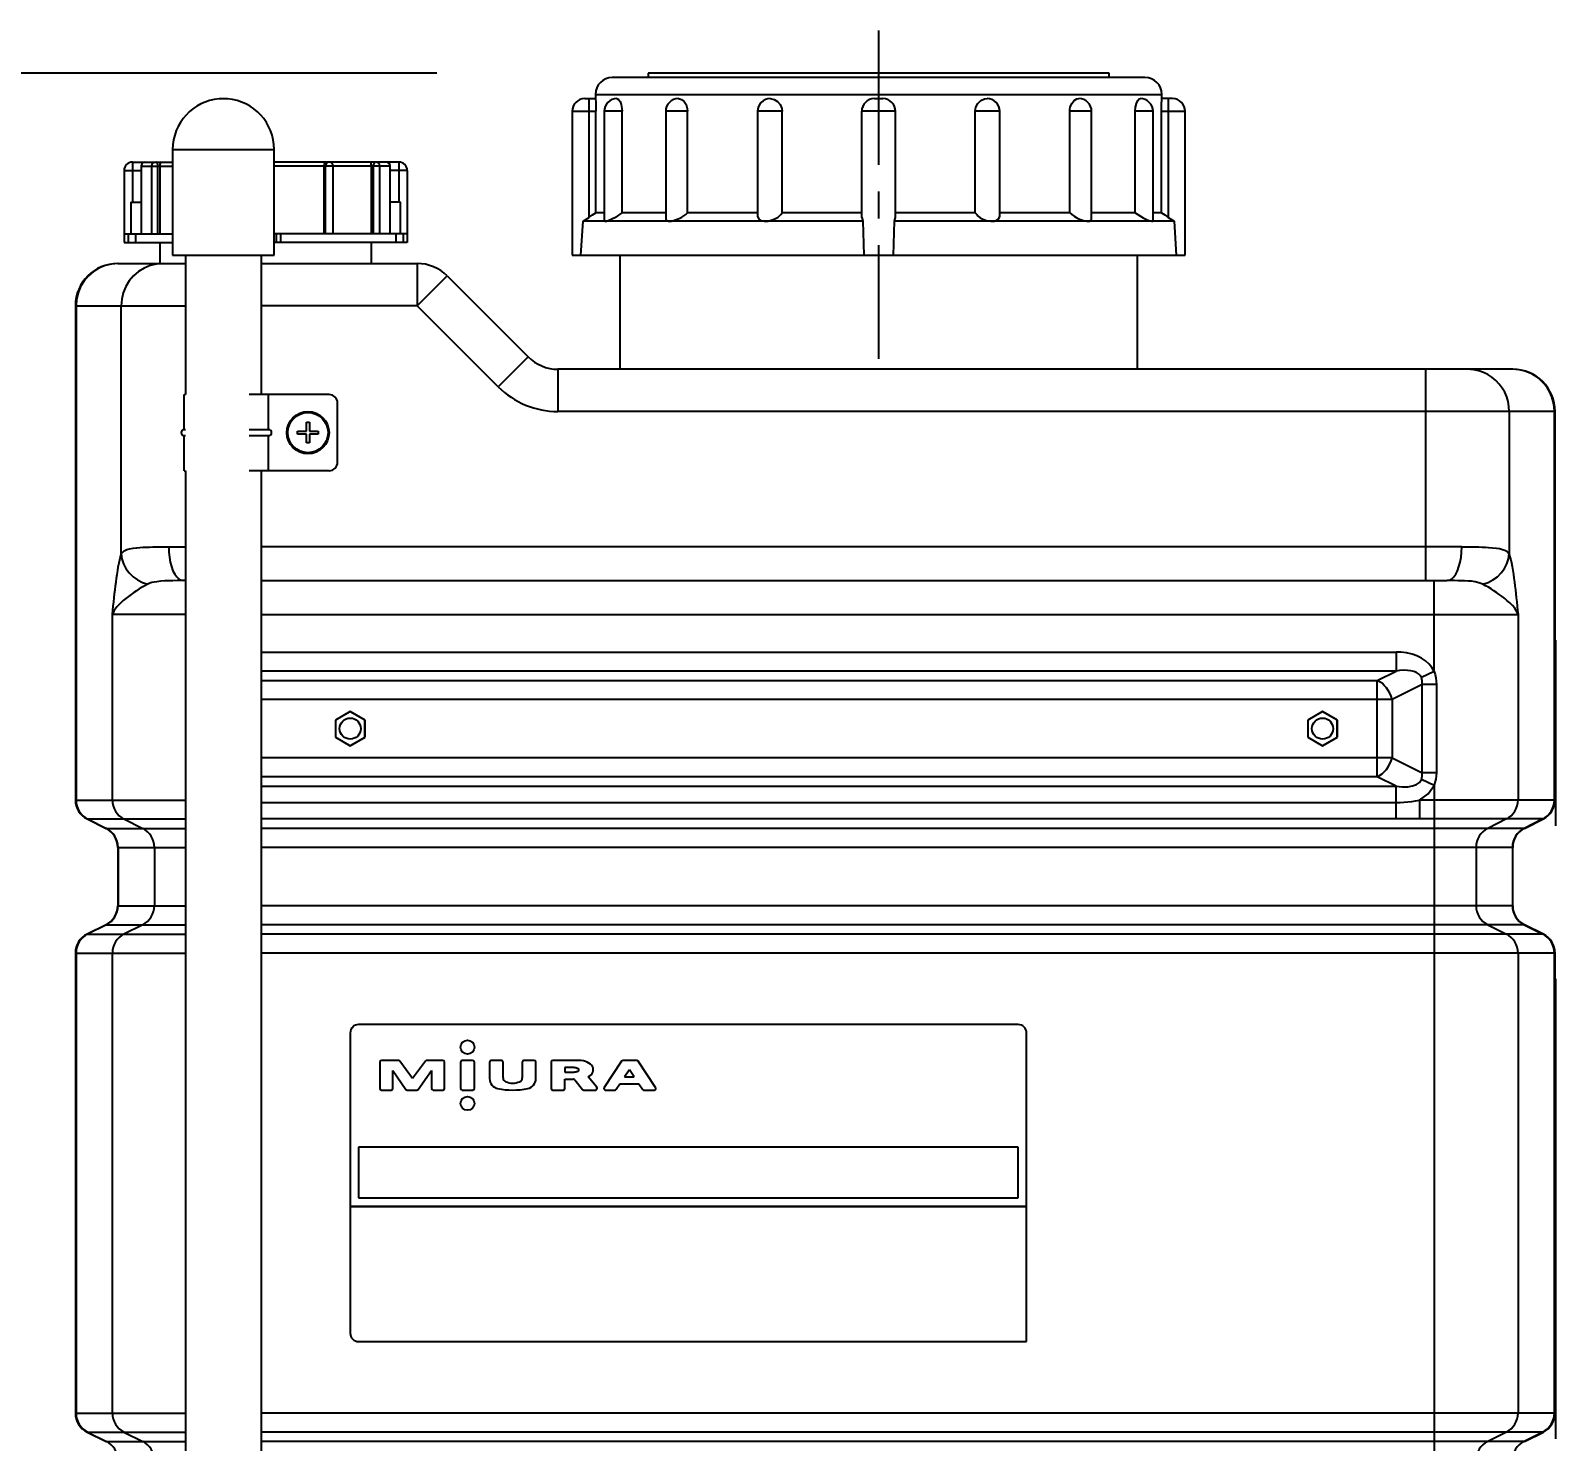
# Model space of a CAD drawing. Extents: x -9877 to -4419, y 2249 to 6216.
# Drawn here: x -6661 to -6300.2, y 2895.5 to 3229.2 of the extents above; entities that cross this region are included whole.
import ezdxf
from ezdxf.enums import TextEntityAlignment as Align

# ---------------------------------------------------------------- set-up
doc = ezdxf.new("R2010")
doc.units = 0
doc.linetypes.add('CENTER', pattern=[50.8, 31.75, -6.35, 6.35, -6.35])
doc.layers.get('0').update_dxf_attribs({"linetype": 'CONTINUOUS'})
doc.layers.get('DEFPOINTS').update_dxf_attribs({"linetype": 'CONTINUOUS'})
doc.layers.add('LY_1', color=7, linetype='CONTINUOUS')
doc.styles.add('MX_DIMTXSTY_2', font='txt.shx', dxfattribs={"width": 1.05, "bigfont": 'extfont.shx'})
doc.dimstyles.new('MXDIMSTYLE', dxfattribs={"dimscale": 50, "dimtxt": 4, "dimasz": 2.5, "dimexe": 1.8, "dimexo": 1, "dimgap": 1, "dimtad": 1, "dimblk1": 'OPEN30', "dimblk2": 'OPEN30', "dimsah": 1, "dimcen": 2.5, "dimazin": 3, "dimtfac": 1, "dimtmove": 0, "dimatfit": 3})

# ---------------------------------------------------------------- blocks, each defined once
blk = doc.blocks.new('_OPEN30')
at = {"color": 0, "linetype": 'BYBLOCK'}
for p, q in [((-1, 0.267949), (0, 0)), ((0, 0), (-1, -0.267949)), ((0, 0), (-1, 0))]:
    blk.add_line(p, q, dxfattribs=at)
blk = doc.blocks.new('*D3')
at = {"color": 110, "linetype": 'CONTINUOUS'}
for p, q in [((-6564.824032, 3219.136545), (-7024.3305, 3219.136545)), ((-6982.640377, 2569.136545), (-6982.640377, 3219.136545)), ((-6700.324032, 2569.136545), (-7024.3305, 2569.136545))]:
    blk.add_line(p, q, dxfattribs=at)
at = {"layer": 'DEFPOINTS', "color": 0, "linetype": 'CONTINUOUS'}
for p in [(-6982.640377, 3219.136545), (-6514.824032, 3219.136545), (-6650.324032, 2569.136545)]:
    blk.add_point(p, dxfattribs=at)
at = {"color": 110, "linetype": 'CONTINUOUS', "xscale": 83.100003, "yscale": 83.100003, "zscale": 83.100003}
for p, rotation in [((-6982.640377, 3219.136545), 90), ((-6982.640377, 2569.136545), 270)]:
    blk.add_blockref('_OPEN30', p, dxfattribs=dict(at, rotation=rotation))
at = {"color": 110, "linetype": 'CONTINUOUS', "style": 'MX_DIMTXSTY_2', "width": 1.008403}
blk.add_text('650', height=100, rotation=90, dxfattribs=at).set_placement((-7082.640377, 2760.943267), align=Align.MIDDLE_LEFT)

msp = doc.modelspace()

# ---------------------------------------------------------------- linework, layer by layer
at = {"layer": 'LY_1', "color": 110, "linetype": 'CENTER'}
msp.add_line((-6460.324021, 3229.248125), (-6460.324021, 3151.581085), dxfattribs=at)
at = {"layer": 'LY_1', "color": 110, "linetype": 'CONTINUOUS'}
for p, q in [((-6397.324021, 3218.136545), (-6523.324021, 3218.136545)), ((-6405.824021, 3219.136545), (-6514.824021, 3219.136545)), ((-6514.824021, 3219.136545), (-6514.824021, 3218.136545)), ((-6405.824021, 3218.136545), (-6405.824021, 3219.136545)), ((-6527.324021, 3214.136545), (-6393.324021, 3214.136545)), ((-6527.324021, 3214.136545), (-6527.324021, 3213.136545)), ((-6393.324021, 3213.136545), (-6393.324021, 3214.136545)), ((-6614.324021, 3213.094805), (-6616.324021, 3213.094805)), ((-6529.824021, 3213.136545), (-6527.316557, 3213.136545)), ((-6528.824021, 3185.058752), (-6528.824021, 3213.136545)), ((-6461.324021, 3213.136545), (-6459.324021, 3213.136545)), ((-6390.824021, 3213.136545), (-6393.331484, 3213.136545)), ((-6391.824021, 3213.136545), (-6391.824021, 3185.058752)), ((-6532.824021, 3210.136545), (-6532.824021, 3176.136545)), ((-6532.824021, 3210.136545), (-6527.204511, 3210.136545)), ((-6527.204511, 3186.136545), (-6527.204511, 3210.136545)), ((-6525.223949, 3210.136545), (-6525.223949, 3184.292613)), ((-6521.014135, 3210.136545), (-6525.223949, 3210.136545)), ((-6521.014135, 3186.136545), (-6521.014135, 3210.136545)), ((-6505.531894, 3210.136545), (-6510.700175, 3210.136545)), ((-6510.700175, 3210.136545), (-6510.700175, 3184.709912)), ((-6505.531894, 3186.136545), (-6505.531894, 3210.136545)), ((-6483.167164, 3210.136545), (-6488.963811, 3210.136545)), ((-6488.963811, 3210.136545), (-6488.963811, 3185.334989)), ((-6483.167164, 3186.136545), (-6483.167164, 3210.136545)), ((-6456.324021, 3210.136545), (-6464.324021, 3210.136545)), ((-6464.324021, 3185.058752), (-6464.324021, 3210.136545)), ((-6456.324021, 3185.058752), (-6456.324021, 3210.136545)), ((-6437.480877, 3186.136545), (-6437.480877, 3210.136545)), ((-6431.684231, 3210.136545), (-6437.480877, 3210.136545)), ((-6431.684231, 3185.342884), (-6431.684231, 3210.136545)), ((-6415.116147, 3186.136545), (-6415.116147, 3210.136545)), ((-6409.947866, 3210.136545), (-6415.116147, 3210.136545)), ((-6409.947866, 3184.705105), (-6409.947866, 3210.136545)), ((-6399.633906, 3186.136545), (-6399.633906, 3210.136545)), ((-6395.424092, 3210.136545), (-6399.633906, 3210.136545)), ((-6395.424092, 3184.297308), (-6395.424092, 3210.136545)), ((-6393.44353, 3186.136545), (-6393.44353, 3210.136545)), ((-6393.44353, 3210.136545), (-6387.824021, 3210.136545)), ((-6387.824021, 3176.136545), (-6387.824021, 3210.136545)), ((-6627.324021, 3201.136545), (-6603.324021, 3201.136545)), ((-6627.324021, 3201.136545), (-6627.324021, 3176.136545)), ((-6603.324021, 3176.136545), (-6603.324021, 3201.136545)), ((-6638.824021, 3196.136545), (-6634.756146, 3196.136545)), ((-6638.824021, 3196.136545), (-6638.824021, 3179.136545)), ((-6636.824021, 3198.136545), (-6636.824021, 3188.636545)), ((-6636.824021, 3198.136545), (-6627.324021, 3198.136545)), ((-6634.773129, 3197.136545), (-6627.324021, 3197.136545)), ((-6634.756146, 3196.136545), (-6634.756146, 3181.136545)), ((-6632.304783, 3197.136545), (-6632.304783, 3181.136545)), ((-6630.804783, 3181.136545), (-6630.804783, 3197.136545)), ((-6630.357087, 3197.136545), (-6630.357087, 3181.136545)), ((-6573.824021, 3198.136545), (-6603.324021, 3198.136545)), ((-6575.874912, 3197.136545), (-6603.324021, 3197.136545)), ((-6603.324021, 3181.136545), (-6603.324021, 3196.136545)), ((-6591.448523, 3181.136545), (-6591.448523, 3197.136545)), ((-6591.190046, 3181.136545), (-6591.190046, 3197.136545)), ((-6589.324021, 3181.136545), (-6589.324021, 3197.136545)), ((-6580.290954, 3181.136545), (-6580.290954, 3197.136545)), ((-6579.843258, 3181.136545), (-6579.843258, 3197.136545)), ((-6578.343258, 3181.136545), (-6578.343258, 3197.136545)), ((-6575.891895, 3181.136545), (-6575.891895, 3196.136545)), ((-6571.824021, 3196.136545), (-6575.891895, 3196.136545)), ((-6573.824021, 3198.136545), (-6573.824021, 3188.636545)), ((-6571.824021, 3196.136545), (-6571.824021, 3179.136545)), ((-6637.256146, 3188.636545), (-6637.256146, 3181.136545)), ((-6637.256146, 3188.636545), (-6634.756146, 3188.636545)), ((-6573.391895, 3188.636545), (-6575.891895, 3188.636545)), ((-6573.391895, 3181.136545), (-6573.391895, 3188.636545)), ((-6525.223949, 3186.136545), (-6527.204511, 3186.136545)), ((-6510.700175, 3186.136545), (-6521.014135, 3186.136545)), ((-6488.963811, 3186.136545), (-6505.531894, 3186.136545)), ((-6464.324021, 3186.136545), (-6483.167164, 3186.136545)), ((-6437.480877, 3186.136545), (-6456.324021, 3186.136545)), ((-6415.116147, 3186.136545), (-6431.684231, 3186.136545)), ((-6399.633906, 3186.136545), (-6409.947866, 3186.136545)), ((-6393.44353, 3186.136545), (-6395.424092, 3186.136545)), ((-6530.736429, 3176.136545), (-6530.223656, 3184.136545)), ((-6530.223656, 3184.136545), (-6528.824021, 3185.058752)), ((-6464.071156, 3184.136545), (-6530.223656, 3184.136545)), ((-6464.324021, 3185.058752), (-6464.071156, 3184.136545)), ((-6464.071156, 3184.136545), (-6463.837237, 3176.136545)), ((-6456.810804, 3176.136545), (-6456.576885, 3184.136545)), ((-6456.576885, 3184.136545), (-6456.324021, 3185.058752)), ((-6390.424386, 3184.136545), (-6456.576885, 3184.136545)), ((-6391.824021, 3185.058752), (-6390.424386, 3184.136545)), ((-6390.424386, 3184.136545), (-6389.911612, 3176.136545)), ((-6638.824021, 3181.136545), (-6627.324021, 3181.136545)), ((-6638.824021, 3179.136545), (-6627.324021, 3179.136545)), ((-6637.824021, 3181.136545), (-6637.824021, 3179.136545)), ((-6636.125806, 3181.136545), (-6636.125806, 3179.136545)), ((-6630.324021, 3179.136545), (-6630.324021, 3174.136545)), ((-6571.824021, 3181.136545), (-6603.324021, 3181.136545)), ((-6571.824021, 3179.136545), (-6603.324021, 3179.136545)), ((-6602.824021, 3181.136545), (-6602.824021, 3179.136545)), ((-6601.824021, 3181.136545), (-6601.824021, 3179.136545)), ((-6580.324021, 3174.136545), (-6580.324021, 3179.136545)), ((-6574.522235, 3181.136545), (-6574.522235, 3179.136545)), ((-6572.824021, 3181.136545), (-6572.824021, 3179.136545)), ((-6627.324021, 3176.136545), (-6603.324021, 3176.136545)), ((-6624.324021, 3176.136545), (-6624.324021, 3143.136545)), ((-6606.324021, 3143.136545), (-6606.324021, 3176.136545)), ((-6532.824021, 3176.136545), (-6387.824021, 3176.136545)), ((-6521.574021, 3176.136545), (-6521.574021, 3149.136545)), ((-6399.074021, 3149.136545), (-6399.074021, 3176.136545)), ((-6640.324021, 3174.136545), (-6624.324021, 3174.136545)), ((-6606.324021, 3174.136545), (-6569.466156, 3174.136545)), ((-6569.466156, 3174.136545), (-6569.466156, 3164.136545)), ((-6569.466156, 3164.136545), (-6562.395088, 3171.207612)), ((-6562.395088, 3171.207612), (-6543.252953, 3152.065477)), ((-6650.324021, 3164.136545), (-6624.324021, 3164.136545)), ((-6650.324021, 3164.136545), (-6650.324021, 3047.226715)), ((-6650.174944, 3164.136545), (-6650.174944, 3047.226715)), ((-6639.492687, 3105.481425), (-6639.492687, 3164.136545)), ((-6569.466156, 3164.136545), (-6606.324021, 3164.136545)), ((-6550.324021, 3144.994409), (-6569.466156, 3164.136545)), ((-6543.252953, 3152.065477), (-6550.324021, 3144.994409)), ((-6536.181885, 3149.136545), (-6536.181885, 3139.136545)), ((-6310.324021, 3149.136545), (-6536.181885, 3149.136545)), ((-6331.006277, 3149.136545), (-6331.006277, 3099.136545)), ((-6624.624021, 3134.836545), (-6624.624021, 3143.136545)), ((-6624.624021, 3143.136545), (-6624.324021, 3143.136545)), ((-6590.324021, 3143.136545), (-6609.221342, 3143.136545)), ((-6604.624021, 3134.836545), (-6604.624021, 3143.136545)), ((-6588.324021, 3127.136545), (-6588.324021, 3141.136545)), ((-6300.324021, 3139.136545), (-6536.181885, 3139.136545)), ((-6311.155354, 3139.136545), (-6311.155354, 3105.481425)), ((-6300.473098, 3047.226715), (-6300.473098, 3139.136545)), ((-6300.324021, 3047.226715), (-6300.324021, 3139.136545)), ((-6624.292383, 3134.836545), (-6624.624021, 3134.836545)), ((-6604.624021, 3134.836545), (-6609.221342, 3134.836545)), ((-6595.684021, 3136.586634), (-6594.964021, 3136.586634)), ((-6595.684021, 3134.496545), (-6595.684021, 3136.586634)), ((-6594.964021, 3136.586634), (-6594.964021, 3134.496545)), ((-6624.624021, 3133.436545), (-6624.292383, 3133.436545)), ((-6624.624021, 3125.136545), (-6624.624021, 3133.436545)), ((-6609.221342, 3133.436545), (-6604.624021, 3133.436545)), ((-6604.624021, 3125.136545), (-6604.624021, 3133.436545)), ((-6597.774021, 3133.776545), (-6597.774021, 3134.496545)), ((-6597.774021, 3134.496545), (-6595.684021, 3134.496545)), ((-6595.684021, 3133.776545), (-6597.774021, 3133.776545)), ((-6595.684021, 3131.686634), (-6595.684021, 3133.776545)), ((-6594.964021, 3131.686634), (-6595.684021, 3131.686634)), ((-6594.964021, 3134.496545), (-6592.874021, 3134.496545)), ((-6592.874021, 3133.776545), (-6594.964021, 3133.776545)), ((-6594.964021, 3133.776545), (-6594.964021, 3131.686634)), ((-6592.874021, 3134.496545), (-6592.874021, 3133.776545)), ((-6624.624021, 3125.136545), (-6624.324021, 3125.136545)), ((-6624.324021, 3125.136545), (-6624.324021, 2701.136545)), ((-6590.324021, 3125.136545), (-6609.221342, 3125.136545)), ((-6606.324021, 2701.136545), (-6606.324021, 3125.136545)), ((-6628.25565, 3107.136545), (-6624.324021, 3107.136545)), ((-6322.392391, 3107.136545), (-6606.324021, 3107.136545)), ((-6624.810096, 3099.136545), (-6625.288935, 3099.136046)), ((-6624.324021, 3099.136545), (-6624.810096, 3099.136545)), ((-6606.324021, 3099.136545), (-6325.837945, 3099.136545)), ((-6328.91894, 3077.631978), (-6328.91894, 3099.136545)), ((-6325.383095, 3099.136097), (-6325.837945, 3099.136545)), ((-6624.324021, 3091.136545), (-6641.580024, 3091.136545)), ((-6641.580024, 3047.226715), (-6641.580024, 3091.136545)), ((-6606.324021, 3091.136545), (-6309.068017, 3091.136545)), ((-6309.068017, 3091.136545), (-6309.068017, 3047.226715)), ((-6300.217924, 3085.061015), (-6300.217924, 3041.151185)), ((-6606.324021, 3082.226715), (-6337.922952, 3082.226715)), ((-6337.922952, 3082.226715), (-6337.922952, 3077.754579)), ((-6337.922952, 3077.754579), (-6606.324021, 3077.754579)), ((-6342.395088, 3075.518511), (-6337.922952, 3077.754579)), ((-6328.91894, 3077.631978), (-6331.930581, 3076.202393)), ((-6606.324021, 3075.518511), (-6342.395088, 3075.518511)), ((-6342.395088, 3052.754579), (-6342.395088, 3075.518511)), ((-6331.77937, 3074.586467), (-6338.859554, 3071.046375)), ((-6331.77937, 3053.686622), (-6331.77937, 3074.586467)), ((-6328.378857, 3074.586467), (-6331.77937, 3074.586467)), ((-6328.378857, 3074.586467), (-6328.378857, 3053.686622)), ((-6338.859554, 3071.046375), (-6606.324021, 3071.046375)), ((-6338.859554, 3071.046375), (-6338.859554, 3057.226715)), ((-6585.324021, 3068.177996), (-6588.824021, 3066.157271)), ((-6585.324021, 3068.136545), (-6588.788122, 3066.136545)), ((-6581.824021, 3066.157271), (-6585.324021, 3068.177996)), ((-6581.859919, 3066.136545), (-6585.324021, 3068.136545)), ((-6355.324021, 3068.177996), (-6358.824021, 3066.157271)), ((-6355.324021, 3068.136545), (-6358.788122, 3066.136545)), ((-6351.824021, 3066.157271), (-6355.324021, 3068.177996)), ((-6351.859919, 3066.136545), (-6355.324021, 3068.136545)), ((-6588.824021, 3066.157271), (-6588.824021, 3062.115819)), ((-6588.788122, 3066.136545), (-6588.788122, 3062.136545)), ((-6581.859919, 3062.136545), (-6581.859919, 3066.136545)), ((-6581.824021, 3062.115819), (-6581.824021, 3066.157271)), ((-6358.824021, 3066.157271), (-6358.824021, 3062.115819)), ((-6358.788122, 3066.136545), (-6358.788122, 3062.136545)), ((-6351.859919, 3062.136545), (-6351.859919, 3066.136545)), ((-6351.824021, 3062.115819), (-6351.824021, 3066.157271)), ((-6588.824021, 3062.115819), (-6585.324021, 3060.095093)), ((-6588.788122, 3062.136545), (-6585.324021, 3060.136545)), ((-6585.324021, 3060.136545), (-6581.859919, 3062.136545)), ((-6585.324021, 3060.095093), (-6581.824021, 3062.115819)), ((-6358.824021, 3062.115819), (-6355.324021, 3060.095093)), ((-6358.788122, 3062.136545), (-6355.324021, 3060.136545)), ((-6355.324021, 3060.136545), (-6351.859919, 3062.136545)), ((-6355.324021, 3060.095093), (-6351.824021, 3062.115819)), ((-6338.859554, 3057.226715), (-6606.324021, 3057.226715)), ((-6338.859554, 3057.226715), (-6331.77937, 3053.686622)), ((-6342.395088, 3052.754579), (-6606.324021, 3052.754579)), ((-6337.922952, 3050.518511), (-6342.395088, 3052.754579)), ((-6328.91894, 3050.641111), (-6331.930581, 3052.070696)), ((-6328.378857, 3053.686622), (-6331.77937, 3053.686622)), ((-6606.324021, 3050.518511), (-6337.922952, 3050.518511)), ((-6337.922952, 3042.791777), (-6337.922952, 3050.518511)), ((-6328.91894, 3050.641111), (-6328.91894, 2836.063876)), ((-6650.324021, 3047.226715), (-6624.324021, 3047.226715)), ((-6606.324021, 3046.655144), (-6337.922952, 3046.655144)), ((-6332.395088, 3047.226715), (-6332.395088, 3042.754579)), ((-6300.324021, 3047.226715), (-6332.395088, 3047.226715)), ((-6647.560089, 3042.754579), (-6624.324021, 3042.754579)), ((-6647.560089, 3042.754579), (-6643.087953, 3040.518511)), ((-6647.431614, 3042.754579), (-6642.992812, 3040.518511)), ((-6638.836694, 3042.754579), (-6634.397893, 3040.518511)), ((-6337.922952, 3042.791777), (-6606.324021, 3042.791777)), ((-6332.395088, 3042.754579), (-6337.922952, 3042.791777)), ((-6303.087953, 3042.754579), (-6332.395088, 3042.754579)), ((-6311.811347, 3042.754579), (-6316.250148, 3040.518511)), ((-6303.216428, 3042.754579), (-6307.655229, 3040.518511)), ((-6307.560089, 3040.518511), (-6303.087953, 3042.754579)), ((-6643.087953, 3040.518511), (-6624.324021, 3040.518511)), ((-6307.560089, 3040.518511), (-6606.324021, 3040.518511)), ((-6640.324021, 3036.046375), (-6624.324021, 3036.046375)), ((-6640.324021, 3036.046375), (-6640.324021, 3022.226715)), ((-6640.249482, 3036.046375), (-6640.249482, 3022.226715)), ((-6631.654563, 3036.046375), (-6631.654563, 3022.226715)), ((-6310.324021, 3036.046375), (-6606.324021, 3036.046375)), ((-6318.993478, 3036.046375), (-6318.993478, 3022.226715)), ((-6310.398559, 3036.046375), (-6310.398559, 3022.226715)), ((-6310.324021, 3022.226715), (-6310.324021, 3036.046375)), ((-6640.324021, 3022.226715), (-6624.324021, 3022.226715)), ((-6310.324021, 3022.226715), (-6606.324021, 3022.226715)), ((-6643.087953, 3017.754579), (-6647.560089, 3015.518511)), ((-6642.992812, 3017.754579), (-6647.431614, 3015.518511)), ((-6643.087953, 3017.754579), (-6624.324021, 3017.754579)), ((-6634.397893, 3017.754579), (-6638.836694, 3015.518511)), ((-6307.560089, 3017.754579), (-6606.324021, 3017.754579)), ((-6316.250148, 3017.754579), (-6311.811347, 3015.518511)), ((-6307.655229, 3017.754579), (-6303.216428, 3015.518511)), ((-6303.087953, 3015.518511), (-6307.560089, 3017.754579)), ((-6647.560089, 3015.518511), (-6624.324021, 3015.518511)), ((-6303.087953, 3015.518511), (-6606.324021, 3015.518511)), ((-6650.324021, 3011.046375), (-6624.324021, 3011.046375)), ((-6650.324021, 3011.046375), (-6650.324021, 2902.226715)), ((-6650.174944, 3011.046375), (-6650.174944, 2902.226715)), ((-6641.580024, 2902.226715), (-6641.580024, 3011.046375)), ((-6300.324021, 3011.046375), (-6606.324021, 3011.046375)), ((-6309.068017, 3011.046375), (-6309.068017, 2902.226715)), ((-6300.473098, 2902.226715), (-6300.473098, 3011.046375)), ((-6300.324021, 2902.226715), (-6300.324021, 3011.046375)), ((-6300.217924, 3004.970845), (-6300.217924, 2896.151185)), ((-6427.324021, 2994.136545), (-6583.324021, 2994.136545)), ((-6585.324021, 2992.136545), (-6585.324021, 2951.136545)), ((-6425.324021, 2951.136545), (-6425.324021, 2992.136545)), ((-6578.323551, 2985.236545), (-6578.323551, 2979.036545)), ((-6573.914278, 2985.636545), (-6577.923551, 2985.636545)), ((-6570.617454, 2981.377379), (-6573.590617, 2985.471584)), ((-6567.536337, 2985.476869), (-6570.617454, 2981.377379)), ((-6563.38879, 2985.636545), (-6567.216581, 2985.636545)), ((-6562.98879, 2979.036545), (-6562.98879, 2985.236545)), ((-6559.221058, 2985.236545), (-6559.221058, 2979.036545)), ((-6556.362034, 2985.636545), (-6558.821058, 2985.636545)), ((-6555.962034, 2979.036545), (-6555.962034, 2985.236545)), ((-6552.3716, 2985.236545), (-6552.3716, 2981.352367)), ((-6549.550965, 2985.636545), (-6551.9716, 2985.636545)), ((-6549.150965, 2981.535893), (-6549.150965, 2985.236545)), ((-6544.628522, 2985.236545), (-6544.628522, 2981.535893)), ((-6541.807887, 2985.636545), (-6544.228522, 2985.636545)), ((-6541.407887, 2981.352367), (-6541.407887, 2985.236545)), ((-6537.792676, 2985.236545), (-6537.792676, 2979.036545)), ((-6531.176543, 2985.636545), (-6537.392676, 2985.636545)), ((-6532.877343, 2983.966351), (-6534.540316, 2983.966351)), ((-6534.540316, 2983.966351), (-6534.540316, 2982.876663)), ((-6521.118882, 2985.458537), (-6525.255253, 2979.258537)), ((-6517.561206, 2985.636545), (-6520.786138, 2985.636545)), ((-6519.29179, 2983.455903), (-6520.422886, 2981.760506)), ((-6518.159906, 2981.760506), (-6519.29179, 2983.455903)), ((-6513.089276, 2979.258645), (-6517.228532, 2985.458645)), ((-6575.211322, 2983.237639), (-6572.18651, 2978.810876)), ((-6575.211322, 2979.036545), (-6575.211322, 2983.237639)), ((-6569.251276, 2978.804477), (-6566.09351, 2983.237639)), ((-6566.09351, 2983.237639), (-6566.09351, 2979.036545)), ((-6534.540316, 2982.876663), (-6532.877343, 2982.876663)), ((-6534.540316, 2981.227019), (-6532.534654, 2981.227019)), ((-6534.540316, 2979.036545), (-6534.540316, 2981.227019)), ((-6532.223353, 2981.078199), (-6530.373321, 2978.785364)), ((-6527.021174, 2979.287725), (-6529.005902, 2981.747497)), ((-6522.388299, 2978.814552), (-6521.536231, 2980.091715)), ((-6521.536231, 2980.091715), (-6517.045785, 2980.091715)), ((-6520.422886, 2981.760506), (-6518.159906, 2981.760506)), ((-6517.045785, 2980.091715), (-6516.193051, 2978.814445)), ((-6577.923551, 2978.636545), (-6575.611322, 2978.636545)), ((-6571.856247, 2978.636545), (-6569.577074, 2978.636545)), ((-6565.69351, 2978.636545), (-6563.38879, 2978.636545)), ((-6558.821058, 2978.636545), (-6556.362034, 2978.636545)), ((-6537.392676, 2978.636545), (-6534.940316, 2978.636545)), ((-6530.062021, 2978.636545), (-6527.332474, 2978.636545)), ((-6524.922508, 2978.636545), (-6522.721044, 2978.636545)), ((-6515.860377, 2978.636545), (-6513.42195, 2978.636545)), ((-6583.324021, 2965.136545), (-6583.324021, 2953.136545)), ((-6427.324021, 2965.136545), (-6583.324021, 2965.136545)), ((-6427.324021, 2953.136545), (-6427.324021, 2965.136545)), ((-6425.324021, 2951.136545), (-6585.324021, 2951.136545)), ((-6585.324021, 2951.136545), (-6585.324021, 2921.136545)), ((-6585.324021, 2951.136545), (-6425.324021, 2951.136545)), ((-6583.324021, 2953.136545), (-6427.324021, 2953.136545)), ((-6425.324021, 2919.136545), (-6425.324021, 2951.136545)), ((-6583.324021, 2919.136545), (-6425.324021, 2919.136545)), ((-6650.324021, 2902.226715), (-6624.324021, 2902.226715)), ((-6300.324021, 2902.226715), (-6606.324021, 2902.226715)), ((-6647.560089, 2897.754579), (-6624.324021, 2897.754579)), ((-6647.560089, 2897.754579), (-6643.087953, 2895.518511)), ((-6647.431614, 2897.754579), (-6642.992812, 2895.518511)), ((-6638.836694, 2897.754579), (-6634.397893, 2895.518511)), ((-6303.087953, 2897.754579), (-6606.324021, 2897.754579)), ((-6311.811347, 2897.754579), (-6316.250148, 2895.518511)), ((-6303.216428, 2897.754579), (-6307.655229, 2895.518511)), ((-6307.560089, 2895.518511), (-6303.087953, 2897.754579)), ((-6643.087953, 2895.518511), (-6624.324021, 2895.518511)), ((-6307.560089, 2895.518511), (-6606.324021, 2895.518511))]:
    msp.add_line(p, q, dxfattribs=at)
for points in [[(-6527.316557, 3213.136545), (-6527.294377, 3212.967493), (-6527.262371, 3212.47958), (-6527.230241, 3211.727059), (-6527.208843, 3210.794772), (-6527.204511, 3210.136545)], [(-6522.223149, 3213.136544), (-6521.837442, 3212.96769), (-6521.483142, 3212.480167), (-6521.206487, 3211.728564), (-6521.04531, 3210.797227), (-6521.014135, 3210.136545)], [(-6507.698964, 3213.136544), (-6506.993351, 3212.96769), (-6506.357516, 3212.480167), (-6505.8684, 3211.728564), (-6505.586241, 3210.797227), (-6505.531894, 3210.136545)], [(-6485.96239, 3213.136544), (-6485.044278, 3212.96769), (-6484.223708, 3212.480167), (-6483.596593, 3211.728564), (-6483.236409, 3210.797227), (-6483.167164, 3210.136545)], [(-6437.480877, 3210.136545), (-6437.415783, 3210.636551), (-6437.321979, 3211.129417), (-6436.864067, 3212.010351), (-6436.160867, 3212.680168), (-6435.294397, 3213.063246), (-6434.682807, 3213.136544)], [(-6415.116147, 3210.136545), (-6415.065544, 3210.635146), (-6414.991484, 3211.129417), (-6414.633208, 3212.010351), (-6414.085856, 3212.680168), (-6413.416211, 3213.063246), (-6412.946648, 3213.136544)], [(-6399.633906, 3210.136545), (-6399.562458, 3211.129417), (-6399.35836, 3212.010351), (-6399.050185, 3212.680168), (-6398.679313, 3213.063246), (-6398.423284, 3213.136544)], [(-6393.44353, 3210.136545), (-6393.433652, 3211.128483), (-6393.407535, 3212.008576), (-6393.374214, 3212.678688), (-6393.344615, 3213.062801), (-6393.331484, 3213.136545)], [(-6633.824021, 3198.136545), (-6634.369174, 3197.967528), (-6634.642988, 3197.667851), (-6634.761113, 3197.331908), (-6634.773129, 3197.136545)], [(-6634.773129, 3197.136545), (-6634.768739, 3196.997607), (-6634.756928, 3196.35115), (-6634.756146, 3196.136545)], [(-6630.804783, 3197.136545), (-6630.808248, 3197.254082), (-6630.818598, 3197.36999), (-6630.835687, 3197.482662), (-6630.859279, 3197.590535), (-6630.889048, 3197.692115), (-6630.92458, 3197.785993), (-6630.965382, 3197.870867), (-6631.01089, 3197.945562), (-6631.060472, 3198.009041), (-6631.113441, 3198.060424), (-6631.169062, 3198.099), (-6631.226565, 3198.124233), (-6631.265553, 3198.133462), (-6631.304783, 3198.136545)], [(-6630.005745, 3198.136545), (-6630.168993, 3198.027321), (-6630.266874, 3197.814287), (-6630.323579, 3197.570339), (-6630.351052, 3197.324849), (-6630.357087, 3197.136545)], [(-6591.448523, 3197.136545), (-6591.43498, 3197.400318), (-6591.398405, 3197.631918), (-6591.323019, 3197.879113), (-6591.197415, 3198.078951), (-6591.074021, 3198.136545)], [(-6590.324021, 3198.136545), (-6590.459497, 3198.124233), (-6590.591637, 3198.087601), (-6590.717188, 3198.027551), (-6590.833058, 3197.945562), (-6590.936393, 3197.843651), (-6591.02465, 3197.72433), (-6591.095655, 3197.590535), (-6591.14766, 3197.445562), (-6591.179384, 3197.292979), (-6591.190046, 3197.136545)], [(-6580.290954, 3197.136545), (-6580.302911, 3197.400318), (-6580.335466, 3197.631918), (-6580.403804, 3197.879113), (-6580.521553, 3198.078951), (-6580.642297, 3198.136545)], [(-6579.343258, 3198.136545), (-6579.421476, 3198.124233), (-6579.497767, 3198.087601), (-6579.570254, 3198.027551), (-6579.637151, 3197.945562), (-6579.696812, 3197.843651), (-6579.747767, 3197.72433), (-6579.788762, 3197.590535), (-6579.818787, 3197.445562), (-6579.837103, 3197.292979), (-6579.843258, 3197.136545)], [(-6575.874912, 3197.136545), (-6575.909015, 3197.43541), (-6576.079109, 3197.777917), (-6576.442028, 3198.058502), (-6576.824021, 3198.136545)], [(-6575.891895, 3196.136545), (-6575.891773, 3196.221431), (-6575.882589, 3196.876756), (-6575.874912, 3197.136545)], [(-6528.824021, 3185.058752), (-6528.763151, 3185.099262), (-6527.983833, 3185.617907), (-6527.204511, 3186.136545)], [(-6524.995588, 3184.136545), (-6524.717438, 3184.173548), (-6524.161528, 3184.349789), (-6523.443721, 3184.665465), (-6522.565829, 3185.132111), (-6522.055775, 3185.435325), (-6521.557853, 3185.757376), (-6521.014135, 3186.136545)], [(-6509.821495, 3184.136545), (-6509.365503, 3184.173549), (-6508.61377, 3184.349791), (-6507.778218, 3184.665468), (-6507.320523, 3184.885744), (-6506.875451, 3185.132116), (-6506.407509, 3185.426927), (-6505.96538, 3185.757383), (-6505.531894, 3186.136545)], [(-6488.96381, 3185.333192), (-6488.963493, 3185.307287), (-6488.684784, 3184.64433), (-6488.162962, 3184.311215), (-6487.384215, 3184.14621), (-6487.111861, 3184.136545)], [(-6487.111861, 3184.136545), (-6486.547401, 3184.173555), (-6485.714292, 3184.349805), (-6484.888202, 3184.665491), (-6484.098003, 3185.132149), (-6483.424399, 3185.757425), (-6483.167164, 3186.136545)], [(-6437.480877, 3186.136545), (-6437.13805, 3185.711048), (-6436.774512, 3185.307338), (-6436.275207, 3184.933851), (-6435.714934, 3184.644367), (-6434.796474, 3184.311235), (-6433.820189, 3184.146214), (-6433.53618, 3184.136545)], [(-6433.53618, 3184.136545), (-6433.016144, 3184.173548), (-6432.393862, 3184.349789), (-6431.943399, 3184.665465), (-6431.703775, 3185.132111), (-6431.684232, 3185.335188)], [(-6415.116147, 3186.136545), (-6414.591867, 3185.713457), (-6414.055534, 3185.307338), (-6413.455754, 3184.945843), (-6412.821946, 3184.644367), (-6411.904319, 3184.311235), (-6411.050193, 3184.146214), (-6410.826546, 3184.136545)], [(-6399.633906, 3186.136545), (-6399.010361, 3185.717137), (-6398.380429, 3185.307287), (-6397.779457, 3184.958565), (-6397.160643, 3184.64433), (-6396.38357, 3184.311215), (-6395.781659, 3184.14621), (-6395.652453, 3184.136545)], [(-6393.44353, 3186.136545), (-6392.664208, 3185.617907), (-6391.88489, 3185.099262), (-6391.824021, 3185.058752)], [(-6525.223946, 3184.283551), (-6525.096828, 3184.146214), (-6524.995588, 3184.136545)], [(-6510.700175, 3184.70074), (-6510.697531, 3184.644362), (-6510.512823, 3184.311232), (-6510.023709, 3184.146213), (-6509.821495, 3184.136545)], [(-6410.826546, 3184.136545), (-6410.452538, 3184.173548), (-6410.090362, 3184.349789), (-6409.948882, 3184.665465), (-6409.947866, 3184.700892)], [(-6395.652453, 3184.136545), (-6395.481402, 3184.173555), (-6395.424096, 3184.283659)], [(-6640.249482, 3174.136545), (-6641.802166, 3174.013428), (-6643.316618, 3173.64711), (-6644.755547, 3173.04661), (-6646.083522, 3172.226715), (-6647.267843, 3171.207612), (-6648.279349, 3170.014397), (-6649.093133, 3168.67645), (-6649.689157, 3167.226715), (-6650.052745, 3165.700889), (-6650.174944, 3164.136545), (-6650.174944, 3164.136545)], [(-6629.567225, 3174.136545), (-6631.11991, 3174.013428), (-6632.634362, 3173.64711), (-6634.073291, 3173.04661), (-6635.401265, 3172.226715), (-6636.585586, 3171.207612), (-6637.597092, 3170.014397), (-6638.410876, 3168.67645), (-6639.0069, 3167.226715), (-6639.370488, 3165.700889), (-6639.492687, 3164.136545)], [(-6311.155354, 3139.136545), (-6311.224153, 3140.311919), (-6311.429596, 3141.470998), (-6311.768834, 3142.597715), (-6312.237165, 3143.67645), (-6312.828096, 3144.692247), (-6313.533436, 3145.631025), (-6314.343405, 3146.47977), (-6315.246776, 3147.226715), (-6316.231025, 3147.861505), (-6317.282506, 3148.37534), (-6318.386644, 3148.761097), (-6319.528132, 3149.013428), (-6320.302073, 3149.105718), (-6321.080816, 3149.136545)], [(-6300.473098, 3139.136545), (-6300.541896, 3140.311919), (-6300.747339, 3141.470998), (-6301.086577, 3142.597715), (-6301.554908, 3143.67645), (-6302.145839, 3144.692247), (-6302.851179, 3145.631025), (-6303.661148, 3146.47977), (-6304.564519, 3147.226715), (-6305.548768, 3147.861505), (-6306.600249, 3148.37534), (-6307.704387, 3148.761097), (-6308.845875, 3149.013428), (-6309.619816, 3149.105718), (-6310.398559, 3149.136545)], [(-6639.492687, 3105.481425), (-6638.804566, 3106.160858), (-6638.191711, 3106.460523), (-6637.506622, 3106.628668), (-6636.661729, 3106.780502), (-6635.823549, 3106.895108), (-6635.101432, 3106.964771), (-6634.374191, 3107.014093), (-6633.645066, 3107.049783), (-6632.810752, 3107.080986), (-6631.977411, 3107.103757), (-6631.144238, 3107.118744), (-6630.181659, 3107.127847), (-6629.218655, 3107.132196), (-6628.25565, 3107.136545)], [(-6628.25565, 3107.136545), (-6628.21323, 3105.885069), (-6628.087013, 3104.664409), (-6627.880107, 3103.504621), (-6627.597608, 3102.434263), (-6627.246471, 3101.47969), (-6626.835342, 3100.664409), (-6626.374345, 3100.008492), (-6625.874831, 3099.528092), (-6625.349099, 3099.235038), (-6624.810096, 3099.136545)], [(-6325.837945, 3099.136545), (-6325.298942, 3099.235038), (-6324.773211, 3099.528092), (-6324.273696, 3100.008492), (-6323.812699, 3100.664409), (-6323.40157, 3101.47969), (-6323.050433, 3102.434263), (-6322.767934, 3103.504621), (-6322.561028, 3104.664409), (-6322.434811, 3105.885069), (-6322.392391, 3107.136545)], [(-6322.392391, 3107.136545), (-6321.668601, 3107.135046), (-6320.944776, 3107.132812), (-6320.076053, 3107.126468), (-6319.207443, 3107.114565), (-6318.339253, 3107.095782), (-6317.576751, 3107.072348), (-6316.814291, 3107.04049), (-6316.05135, 3106.998117), (-6315.120244, 3106.926692), (-6314.196462, 3106.818246), (-6313.467883, 3106.693063), (-6312.738701, 3106.524135), (-6312.206302, 3106.355982), (-6311.732226, 3106.09159), (-6311.155354, 3105.481425)], [(-6641.580024, 3091.136545), (-6641.578006, 3091.155668), (-6641.474708, 3092.135336), (-6641.370916, 3093.114978), (-6641.265615, 3094.094445), (-6641.157788, 3095.073588), (-6641.046421, 3096.05226), (-6640.938976, 3096.96104), (-6640.82733, 3097.869313), (-6640.711219, 3098.777109), (-6640.590375, 3099.684457), (-6640.464532, 3100.591386), (-6640.330914, 3101.503321), (-6640.181762, 3102.412497), (-6640.006876, 3103.316547), (-6639.843246, 3104.039792), (-6639.667967, 3104.760608), (-6639.492687, 3105.481425)], [(-6639.492687, 3105.481425), (-6639.326063, 3104.268987), (-6638.950247, 3103.089176), (-6638.375351, 3101.973741), (-6637.616846, 3100.952698), (-6636.695144, 3100.053524), (-6635.635048, 3099.300415), (-6634.465085, 3098.713639), (-6633.216738, 3098.308985)], [(-6317.431303, 3098.308985), (-6316.182957, 3098.713639), (-6315.012993, 3099.300415), (-6313.952897, 3100.053524), (-6313.031195, 3100.952698), (-6312.27269, 3101.973741), (-6311.697794, 3103.089176), (-6311.321978, 3104.268987), (-6311.155354, 3105.481425)], [(-6311.155354, 3105.481425), (-6310.984117, 3104.7802), (-6310.81288, 3104.078976), (-6310.652714, 3103.375432), (-6310.472934, 3102.451975), (-6310.3201, 3101.523127), (-6310.183509, 3100.591386), (-6310.058568, 3099.691028), (-6309.938538, 3098.790269), (-6309.823169, 3097.889074), (-6309.712209, 3096.987412), (-6309.605409, 3096.085248), (-6309.493175, 3095.099995), (-6309.384559, 3094.114258), (-6309.278522, 3093.12819), (-6309.174027, 3092.141942), (-6309.070035, 3091.155668), (-6309.068017, 3091.136545)], [(-6625.288935, 3099.136046), (-6626.273892, 3099.125473), (-6627.258849, 3099.1149), (-6628.243234, 3099.093164), (-6629.189898, 3099.051908), (-6630.135446, 3098.983782), (-6631.079822, 3098.882606), (-6631.662304, 3098.795825), (-6632.233603, 3098.663471), (-6632.727338, 3098.493761), (-6633.216738, 3098.308985)], [(-6317.431303, 3098.308985), (-6318.323578, 3098.58499), (-6319.222068, 3098.83034), (-6320.05623, 3098.966436), (-6320.902929, 3099.034376), (-6321.754156, 3099.067331), (-6322.553541, 3099.091177), (-6323.350994, 3099.111576), (-6324.147663, 3099.126689), (-6324.944697, 3099.134678), (-6325.383095, 3099.136097)], [(-6633.216738, 3098.308985), (-6633.882503, 3097.931667), (-6634.548268, 3097.55435), (-6635.206753, 3097.165356), (-6635.862266, 3096.749222), (-6636.505786, 3096.313821), (-6637.140334, 3095.863965), (-6637.772807, 3095.398873), (-6638.393643, 3094.918924), (-6638.997257, 3094.419068), (-6639.578066, 3093.894252), (-6640.064676, 3093.408948), (-6640.525433, 3092.89688), (-6640.901946, 3092.419279), (-6641.223953, 3091.906764), (-6641.580024, 3091.136545)], [(-6309.068017, 3091.136545), (-6309.424088, 3091.906764), (-6309.872581, 3092.611975), (-6310.418656, 3093.254541), (-6311.022989, 3093.849755), (-6311.622723, 3094.385681), (-6312.237919, 3094.897002), (-6312.866829, 3095.388252), (-6313.507707, 3095.863965), (-6314.139476, 3096.313299), (-6314.782286, 3096.747808), (-6315.43757, 3097.163014), (-6316.097619, 3097.55275), (-6316.764461, 3097.930867), (-6317.431303, 3098.308985)], [(-6328.91894, 3077.631978), (-6329.453149, 3078.557925), (-6330.13496, 3079.398202), (-6330.956599, 3080.143227), (-6331.908693, 3080.784502), (-6332.980385, 3081.314713), (-6334.159452, 3081.727815), (-6335.432446, 3082.019094), (-6336.784849, 3082.185229), (-6337.349218, 3082.216338), (-6337.922952, 3082.226715)], [(-6331.930581, 3076.202393), (-6332.213515, 3076.657451), (-6332.61257, 3077.048515), (-6333.123195, 3077.371125), (-6333.739567, 3077.6216), (-6334.454654, 3077.797085), (-6335.260302, 3077.895579), (-6336.147322, 3077.915957), (-6337.105598, 3077.857987), (-6337.509741, 3077.812562), (-6337.922952, 3077.754579)], [(-6328.91894, 3077.631978), (-6328.690801, 3076.937074), (-6328.538395, 3076.1646), (-6328.458626, 3075.375534), (-6328.378857, 3074.586467)], [(-6338.859554, 3071.046375), (-6339.085815, 3071.779395), (-6339.392581, 3072.494584), (-6339.77239, 3073.174541), (-6340.216002, 3073.802725), (-6340.712625, 3074.363855), (-6341.250179, 3074.84428), (-6341.815585, 3075.232312), (-6342.395088, 3075.518511)], [(-6331.77937, 3074.586467), (-6331.727071, 3075.434876), (-6331.801472, 3075.848202), (-6331.930581, 3076.202393)], [(-6342.395088, 3052.754579), (-6341.815585, 3053.040778), (-6341.250179, 3053.428809), (-6340.712625, 3053.909234), (-6340.216002, 3054.470364), (-6339.77239, 3055.098548), (-6339.392581, 3055.778506), (-6339.085815, 3056.493694), (-6338.859554, 3057.226715), (-6338.859554, 3057.226715)], [(-6337.922952, 3050.518511), (-6336.464504, 3050.36801), (-6335.151609, 3050.385842), (-6334.01649, 3050.571568), (-6333.087005, 3050.92063), (-6332.385967, 3051.424461), (-6331.930581, 3052.070696)], [(-6331.930581, 3052.070696), (-6331.722465, 3052.895583), (-6331.723173, 3053.274039), (-6331.77937, 3053.686622)], [(-6328.378857, 3053.686622), (-6328.408713, 3052.936313), (-6328.531994, 3052.165163), (-6328.725467, 3051.403137), (-6328.91894, 3050.641111)], [(-6332.395088, 3047.226715), (-6330.314651, 3048.692038), (-6328.91894, 3050.641111)], [(-6650.174944, 3047.226715), (-6650.127494, 3046.536953), (-6649.986054, 3045.860382), (-6649.753327, 3045.209938), (-6649.433764, 3044.598059), (-6649.033475, 3044.036446), (-6648.560115, 3043.535838), (-6648.022736, 3043.105808), (-6647.431614, 3042.754579)], [(-6641.580024, 3047.226715), (-6641.532575, 3046.536953), (-6641.391135, 3045.860382), (-6641.158408, 3045.209938), (-6640.838845, 3044.598059), (-6640.438556, 3044.036446), (-6639.965196, 3043.535838), (-6639.427817, 3043.105808), (-6638.836694, 3042.754579), (-6638.836694, 3042.754579)], [(-6337.922952, 3046.655144), (-6337.000487, 3046.687687), (-6336.078022, 3046.72023), (-6335.15902, 3046.786371), (-6334.235348, 3046.910236), (-6333.315218, 3047.068475), (-6332.395088, 3047.226715)], [(-6311.811347, 3042.754579), (-6311.220224, 3043.105808), (-6310.682845, 3043.535838), (-6310.209485, 3044.036446), (-6309.809197, 3044.598059), (-6309.489633, 3045.209938), (-6309.256907, 3045.860382), (-6309.115466, 3046.536953), (-6309.068017, 3047.226715)], [(-6303.216428, 3042.754579), (-6302.625305, 3043.105808), (-6302.087926, 3043.535838), (-6301.614566, 3044.036446), (-6301.214277, 3044.598059), (-6300.894714, 3045.209938), (-6300.661987, 3045.860382), (-6300.520547, 3046.536953), (-6300.473098, 3047.226715)], [(-6640.249482, 3036.046375), (-6640.296931, 3036.736136), (-6640.438372, 3037.412707), (-6640.671099, 3038.063151), (-6640.990662, 3038.67503), (-6641.390951, 3039.236643), (-6641.86431, 3039.737251), (-6642.40169, 3040.167281), (-6642.992812, 3040.518511), (-6642.992812, 3040.518511)], [(-6631.654563, 3036.046375), (-6631.702012, 3036.736136), (-6631.843453, 3037.412707), (-6632.076179, 3038.063151), (-6632.395743, 3038.67503), (-6632.796031, 3039.236643), (-6633.269391, 3039.737251), (-6633.80677, 3040.167281), (-6634.397893, 3040.518511), (-6634.397893, 3040.518511)], [(-6316.250148, 3040.518511), (-6316.841271, 3040.167281), (-6317.37865, 3039.737251), (-6317.85201, 3039.236643), (-6318.252299, 3038.67503), (-6318.571862, 3038.063151), (-6318.804589, 3037.412707), (-6318.946029, 3036.736136), (-6318.993478, 3036.046375)], [(-6307.655229, 3040.518511), (-6308.246352, 3040.167281), (-6308.783731, 3039.737251), (-6309.257091, 3039.236643), (-6309.657379, 3038.67503), (-6309.976942, 3038.063151), (-6310.209669, 3037.412707), (-6310.35111, 3036.736136), (-6310.398559, 3036.046375)], [(-6642.992812, 3017.754579), (-6642.40169, 3018.105808), (-6641.86431, 3018.535838), (-6641.390951, 3019.036446), (-6640.990662, 3019.598059), (-6640.671099, 3020.209938), (-6640.438372, 3020.860382), (-6640.296931, 3021.536953), (-6640.249482, 3022.226715)], [(-6634.397893, 3017.754579), (-6633.80677, 3018.105808), (-6633.269391, 3018.535838), (-6632.796031, 3019.036446), (-6632.395743, 3019.598059), (-6632.076179, 3020.209938), (-6631.843453, 3020.860382), (-6631.702012, 3021.536953), (-6631.654563, 3022.226715)], [(-6318.993478, 3022.226715), (-6318.946029, 3021.536953), (-6318.804589, 3020.860382), (-6318.571862, 3020.209938), (-6318.252299, 3019.598059), (-6317.85201, 3019.036446), (-6317.37865, 3018.535838), (-6316.841271, 3018.105808), (-6316.250148, 3017.754579)], [(-6310.398559, 3022.226715), (-6310.35111, 3021.536953), (-6310.209669, 3020.860382), (-6309.976942, 3020.209938), (-6309.657379, 3019.598059), (-6309.257091, 3019.036446), (-6308.783731, 3018.535838), (-6308.246352, 3018.105808), (-6307.655229, 3017.754579)], [(-6647.431614, 3015.518511), (-6648.022736, 3015.167281), (-6648.560115, 3014.737251), (-6649.033475, 3014.236643), (-6649.433764, 3013.67503), (-6649.753327, 3013.063151), (-6649.986054, 3012.412707), (-6650.127494, 3011.736136), (-6650.174944, 3011.046375)], [(-6638.836694, 3015.518511), (-6639.427817, 3015.167281), (-6639.965196, 3014.737251), (-6640.438556, 3014.236643), (-6640.838845, 3013.67503), (-6641.158408, 3013.063151), (-6641.391135, 3012.412707), (-6641.532575, 3011.736136), (-6641.580024, 3011.046375), (-6641.580024, 3011.046375)], [(-6309.068017, 3011.046375), (-6309.115466, 3011.736136), (-6309.256907, 3012.412707), (-6309.489633, 3013.063151), (-6309.809197, 3013.67503), (-6310.209485, 3014.236643), (-6310.682845, 3014.737251), (-6311.220224, 3015.167281), (-6311.811347, 3015.518511)], [(-6300.473098, 3011.046375), (-6300.520547, 3011.736136), (-6300.661987, 3012.412707), (-6300.894714, 3013.063151), (-6301.214277, 3013.67503), (-6301.614566, 3014.236643), (-6302.087926, 3014.737251), (-6302.625305, 3015.167281), (-6303.216428, 3015.518511)], [(-6532.877343, 2982.876663), (-6532.640677, 2982.882208), (-6532.408829, 2982.898733), (-6532.186519, 2982.925899), (-6531.978272, 2982.963155), (-6531.788327, 2983.009741), (-6531.620552, 2983.06471), (-6531.478361, 2983.126942), (-6531.364649, 2983.19517), (-6531.281732, 2983.268006), (-6531.231296, 2983.343967), (-6531.21437, 2983.421507), (-6531.231296, 2983.499046), (-6531.281732, 2983.575007), (-6531.364649, 2983.647843), (-6531.478361, 2983.716072), (-6531.620552, 2983.778304), (-6531.788327, 2983.833272), (-6531.978272, 2983.879859), (-6532.186519, 2983.917114), (-6532.408829, 2983.944281), (-6532.640677, 2983.960805), (-6532.877343, 2983.966351), (-6532.877343, 2983.966351)], [(-6529.005902, 2981.747497), (-6528.640709, 2981.98319), (-6528.334385, 2982.25251), (-6528.094039, 2982.549207), (-6527.925253, 2982.866393), (-6527.831945, 2983.196704), (-6527.816279, 2983.532472), (-6527.878621, 2983.865903), (-6528.017523, 2984.189255), (-6528.22976, 2984.495023), (-6528.510405, 2984.776109), (-6528.852944, 2985.025986), (-6529.249424, 2985.238855), (-6529.690642, 2985.409773), (-6530.166354, 2985.534773), (-6530.665517, 2985.610953), (-6531.176543, 2985.636545)], [(-6650.174944, 2902.226715), (-6650.127494, 2901.536953), (-6649.986054, 2900.860382), (-6649.753327, 2900.209938), (-6649.433764, 2899.598059), (-6649.033475, 2899.036446), (-6648.560115, 2898.535838), (-6648.022736, 2898.105808), (-6647.431614, 2897.754579)], [(-6641.580024, 2902.226715), (-6641.532575, 2901.536953), (-6641.391135, 2900.860382), (-6641.158408, 2900.209938), (-6640.838845, 2899.598059), (-6640.438556, 2899.036446), (-6639.965196, 2898.535838), (-6639.427817, 2898.105808), (-6638.836694, 2897.754579), (-6638.836694, 2897.754579)], [(-6311.811347, 2897.754579), (-6311.220224, 2898.105808), (-6310.682845, 2898.535838), (-6310.209485, 2899.036446), (-6309.809197, 2899.598059), (-6309.489633, 2900.209938), (-6309.256907, 2900.860382), (-6309.115466, 2901.536953), (-6309.068017, 2902.226715)], [(-6303.216428, 2897.754579), (-6302.625305, 2898.105808), (-6302.087926, 2898.535838), (-6301.614566, 2899.036446), (-6301.214277, 2899.598059), (-6300.894714, 2900.209938), (-6300.661987, 2900.860382), (-6300.520547, 2901.536953), (-6300.473098, 2902.226715)], [(-6640.249482, 2891.046375), (-6640.296931, 2891.736136), (-6640.438372, 2892.412707), (-6640.671099, 2893.063151), (-6640.990662, 2893.67503), (-6641.390951, 2894.236643), (-6641.86431, 2894.737251), (-6642.40169, 2895.167281), (-6642.992812, 2895.518511), (-6642.992812, 2895.518511)], [(-6631.654563, 2891.046375), (-6631.702012, 2891.736136), (-6631.843453, 2892.412707), (-6632.076179, 2893.063151), (-6632.395743, 2893.67503), (-6632.796031, 2894.236643), (-6633.269391, 2894.737251), (-6633.80677, 2895.167281), (-6634.397893, 2895.518511), (-6634.397893, 2895.518511)], [(-6316.250148, 2895.518511), (-6316.841271, 2895.167281), (-6317.37865, 2894.737251), (-6317.85201, 2894.236643), (-6318.252299, 2893.67503), (-6318.571862, 2893.063151), (-6318.804589, 2892.412707), (-6318.946029, 2891.736136), (-6318.993478, 2891.046375)], [(-6307.655229, 2895.518511), (-6308.246352, 2895.167281), (-6308.783731, 2894.737251), (-6309.257091, 2894.236643), (-6309.657379, 2893.67503), (-6309.976942, 2893.063151), (-6310.209669, 2892.412707), (-6310.35111, 2891.736136), (-6310.398559, 2891.046375)]]:
    msp.add_lwpolyline(points, dxfattribs=at)
for centre, radius in [((-6595.324021, 3134.136545), 5), ((-6595.324021, 3134.136545), 4.75), ((-6585.324021, 3064.136545), 2.5), ((-6355.324021, 3064.136545), 2.5), ((-6557.588965, 2988.792141), 1.632093), ((-6557.588965, 2975.478982), 1.632093)]:
    msp.add_circle(centre, radius, dxfattribs=at)
for centre, radius, start, end in [((-6523.324021, 3214.136545), 4, 90, 180), ((-6397.324021, 3214.136545), 4, 0, 90), ((-6615.324021, 3201.136545), 12, 94.780192, 180), ((-6615.324021, 3201.136545), 12, 0, 85.219808), ((-6529.824021, 3210.136545), 3, 90, 180), ((-6522.223949, 3210.136545), 3, 90.002381, 180), ((-6507.700175, 3210.136545), 3, 89.994913, 180), ((-6485.963811, 3210.136545), 3, 89.991133, 180), ((-6461.324021, 3210.136545), 3, 90, 180), ((-6459.324021, 3210.136545), 3, 0, 90), ((-6434.684231, 3210.136545), 3, 0, 89.991235), ((-6412.947866, 3210.136545), 3, 0, 89.995114), ((-6398.424092, 3210.136545), 3, 0, 90.002771), ((-6390.824021, 3210.136545), 3, 0, 90), ((-6636.824021, 3196.136545), 2, 90, 180), ((-6631.304783, 3197.136545), 1, 90, 180), ((-6590.324021, 3197.136545), 1, 0, 90), ((-6579.343258, 3197.136545), 1, 0, 90), ((-6573.824021, 3196.136545), 2, 0, 90), ((-6640.324021, 3164.136545), 10, 90, 180), ((-6569.466156, 3164.136545), 10, 45, 90), ((-6536.181885, 3159.136545), 10, 225, 270), ((-6310.324021, 3139.136545), 10, 0, 90), ((-6590.324021, 3141.136545), 2, 0, 90), ((-6536.181885, 3159.136545), 20, 225, 270), ((-6624.624021, 3134.136545), 0.7, 90, 270), ((-6604.624021, 3134.136545), 0.7, 270, 90), ((-6590.324021, 3127.136545), 2, 270, 0), ((-6645.324021, 3047.226715), 5, 180, 243.434949), ((-6305.324021, 3047.226715), 5, 296.565051, 0), ((-6645.324021, 3036.046375), 5, 0, 63.434949), ((-6305.324021, 3036.046375), 5, 116.565051, 180), ((-6645.324021, 3022.226715), 5, 296.565051, 0), ((-6305.324021, 3022.226715), 5, 180, 243.434949), ((-6645.324021, 3011.046375), 5, 116.565051, 180), ((-6305.324021, 3011.046375), 5, 0, 63.434949), ((-6583.324021, 2992.136545), 2, 90, 180), ((-6427.324021, 2992.136545), 2, 0, 90), ((-6577.923551, 2985.236545), 0.4, 90, 180), ((-6573.914278, 2985.236545), 0.4, 35.986707, 90), ((-6567.216581, 2985.236545), 0.4, 90, 143.072014), ((-6563.38879, 2985.236545), 0.4, 0, 90), ((-6558.821058, 2985.236545), 0.4, 90, 180), ((-6556.362034, 2985.236545), 0.4, 0, 90), ((-6551.9716, 2985.236545), 0.4, 90, 180), ((-6549.550965, 2985.236545), 0.4, 0, 90), ((-6544.228522, 2985.236545), 0.4, 90, 180), ((-6541.807887, 2985.236545), 0.4, 0, 90), ((-6537.392676, 2985.236545), 0.4, 90, 180), ((-6520.786138, 2985.236545), 0.4, 90, 146.290504), ((-6517.561206, 2985.236545), 0.4, 33.727943, 90), ((-6549.9716, 2981.352367), 2.4, 180, 258.297724), ((-6548.150965, 2981.535893), 1, 180, 247.766265), ((-6546.889744, 2984.621227), 4.333162, 247.766265, 292.233735), ((-6545.628522, 2981.535893), 1, 292.233735, 0), ((-6543.807887, 2981.352367), 2.4, 281.702276, 0), ((-6532.534654, 2980.827019), 0.4, 38.899194, 90), ((-6577.923551, 2979.036545), 0.4, 180, 270), ((-6575.611322, 2979.036545), 0.4, 270, 0), ((-6571.856247, 2979.036545), 0.4, 214.344835, 270), ((-6569.577074, 2979.036545), 0.4, 270, 324.537524), ((-6565.69351, 2979.036545), 0.4, 180, 270), ((-6563.38879, 2979.036545), 0.4, 270, 0), ((-6558.821058, 2979.036545), 0.4, 180, 270), ((-6556.362034, 2979.036545), 0.4, 270, 0), ((-6546.889744, 2996.231111), 17.594566, 258.297724, 281.702276), ((-6537.392676, 2979.036545), 0.4, 180, 270), ((-6534.940316, 2979.036545), 0.4, 270, 0), ((-6530.062021, 2979.036545), 0.4, 218.899194, 270), ((-6527.332474, 2979.036545), 0.4, 270, 38.899194), ((-6524.922508, 2979.036545), 0.4, 146.290504, 270), ((-6522.721044, 2979.036545), 0.4, 270, 326.290504), ((-6515.860377, 2979.036545), 0.4, 213.727943, 270), ((-6513.42195, 2979.036545), 0.4, 270, 33.727943), ((-6583.324021, 2921.136545), 2, 180, 270), ((-6645.324021, 2902.226715), 5, 180, 243.434949), ((-6305.324021, 2902.226715), 5, 296.565051, 0)]:
    msp.add_arc(centre, radius, start, end, dxfattribs=at)

# ---------------------------------------------------------------- dimensions: what is measured, and where the dimension line sits
dim = msp.add_linear_dim(base=(-6982.640377, 3219.136545), p1=(-6650.324032, 2569.136545), p2=(-6514.824032, 3219.136545), angle=90, dimstyle='MXDIMSTYLE', override={"dimtxt": 2, "dimasz": 1.662, "dimexe": 0.833802, "dimdec": 3, "dimtzin": 8}, dxfattribs=at)
dim.commit()
dim.dimension.update_dxf_attribs({"geometry": '*D3', "text_midpoint": (-6982.640377, 2894.136545), "dimtype": 128})

doc.saveas('drawing.dxf')
